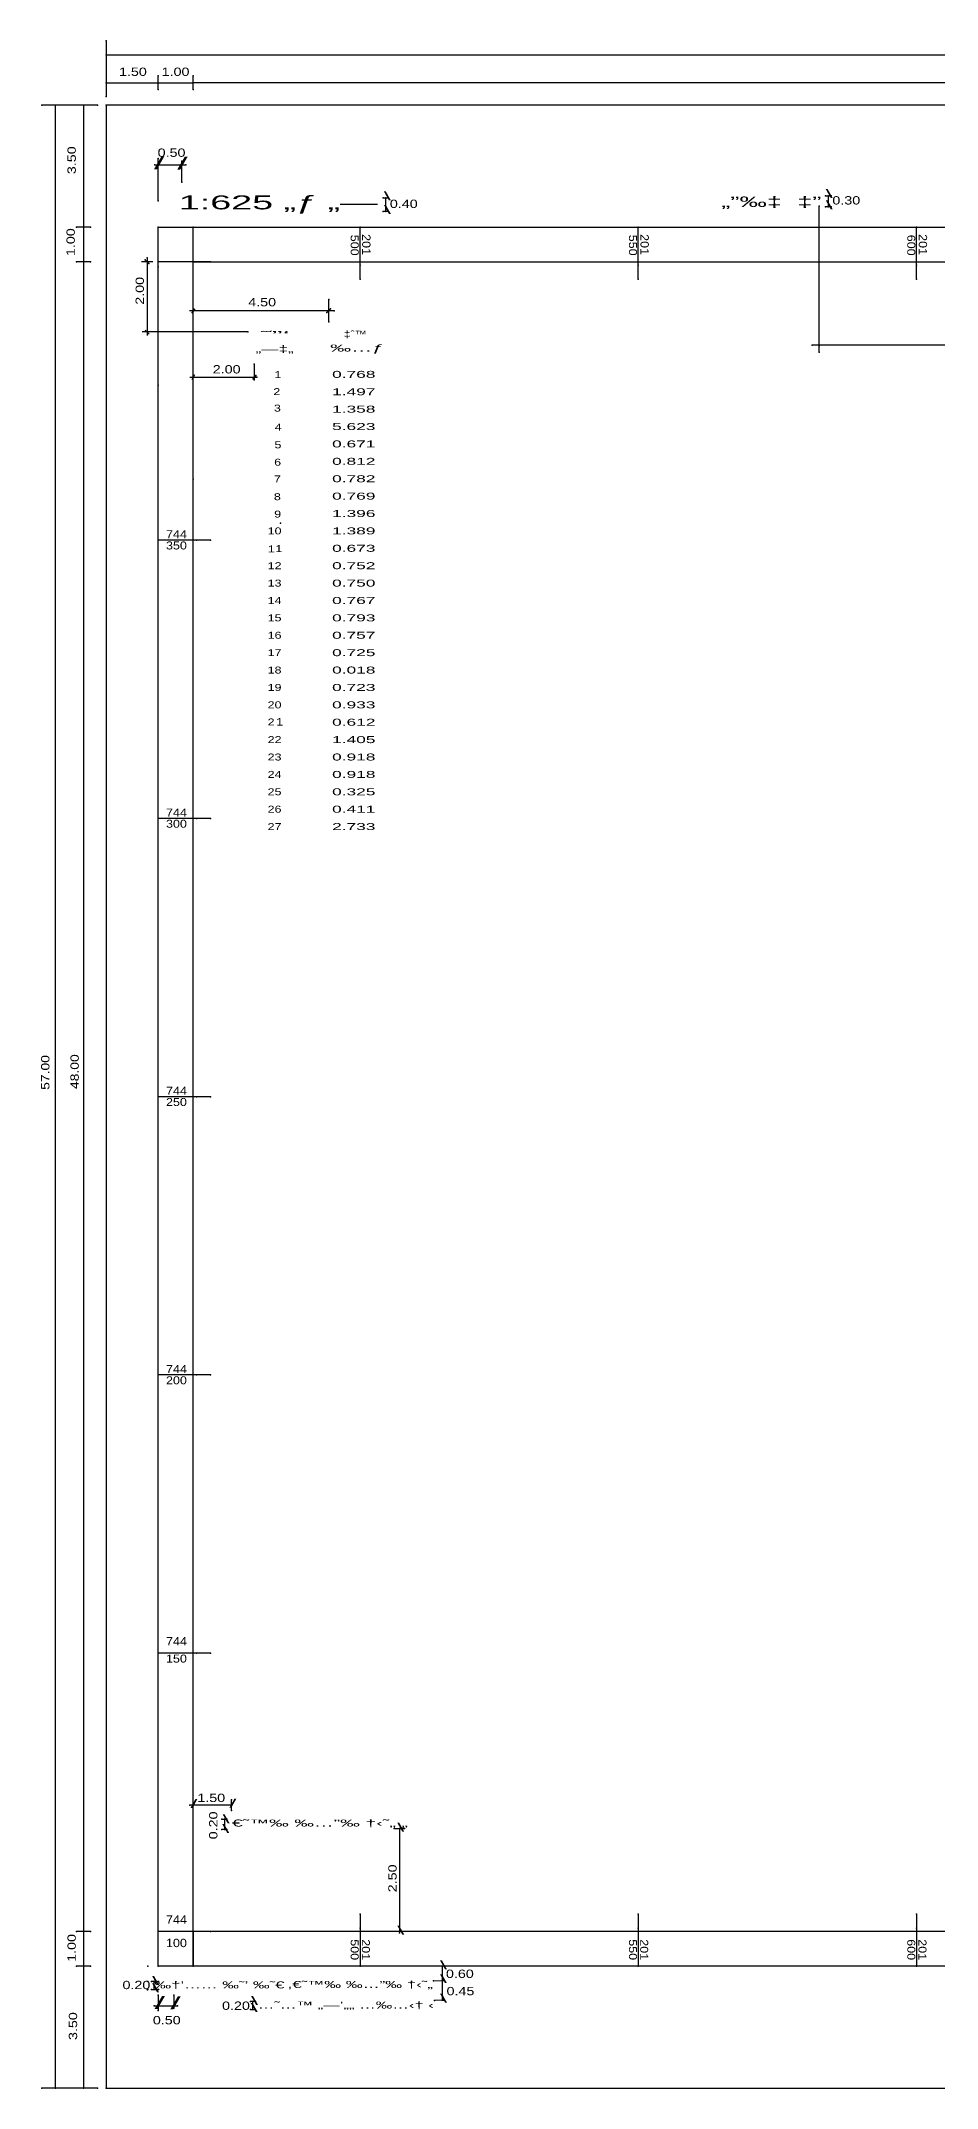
# Model space of a CAD drawing. Header units: feet. Extents: x 201443 to 201886, y 744072 to 744469.
# Drawn here: x 201442.7 to 201603.7, y 744071.9 to 744439.7 of the extents above; entities that cross this region are included whole.
import ezdxf
from ezdxf.enums import TextEntityAlignment as Align

# ---------------------------------------------------------------- set-up
doc = ezdxf.new("R2010")
doc.units = ezdxf.units.FT
doc.header["$LTSCALE"] = 6.25
doc.header["$MEASUREMENT"] = 0
doc.layers.get('0').update_dxf_attribs({"linetype": 'CONTINUOUS'})
doc.styles.get("Standard").update_dxf_attribs({"font": 'HEB.SHX'})

msp = doc.modelspace()

# ---------------------------------------------------------------- linework, layer by layer
for points in [[(201454.375, 744439.6875), (201454.375, 744429.6875)], [(201454.375, 744437.1875), (201885.625, 744437.1875)], [(201454.375, 744432.1875), (201463.75, 744432.188), (201470, 744432.188)], [(201463.75, 744430.9375), (201463.75, 744433.4375)], [(201470, 744430.9375), (201470, 744433.4375)], [(201885.625, 744432.1875), (201876.25, 744432.1875), (201870, 744432.188), (201470, 744432.188)], [(201452.812, 744428.125), (201442.812, 744428.125)], [(201445.312, 744071.875), (201445.312, 744428.125)], [(201450.312, 744428.125), (201450.312, 744406.25), (201450.312, 744400), (201450.312, 744100), (201450.312, 744093.75), (201450.312, 744071.875)], [(201454.375, 744071.875), (201885.625, 744071.875), (201885.625, 744428.125), (201454.375, 744428.125), (201454.375, 744071.875)], [(201463.102231704, 744417.4112240467), (201468.727231704, 744417.4112240467)], [(201463.75, 744410.9375), (201463.759448233, 744418.5394674506)], [(201467.978198233, 744414.3207174505), (201467.978198233, 744418.0707174505)], [(201504.1264792847, 744411.5208033774), (201505.1264792846, 744411.5208033774)], [(201505.1264792846, 744409.0208033774), (201504.1264792847, 744409.0208033774)], [(201504.6264792847, 744409.0208033774), (201504.6264792847, 744411.5208033774)], [(201582.5, 744383.75), (201582.5, 744410)], [(201583.6220201593, 744411.8709613343), (201584.6220201593, 744411.8709613343)], [(201584.6220201593, 744409.8709613844), (201583.6220201593, 744409.8709613844)], [(201584.1220201593, 744411.8709613343), (201584.1220201593, 744409.8709613343)], [(201451.562, 744406.25), (201449.062, 744406.25)], [(201463.75, 744406.25), (201876.25, 744406.25), (201876.25, 744093.75), (201463.75, 744093.75), (201463.75, 744406.25)], [(201463.75, 744399.0773414018), (201463.75, 744406.25), (201876.25, 744406.25), (201876.25, 744093.75), (201463.75, 744093.75), (201463.75, 744377.8218166339)], [(201470, 744400), (201470, 744406.25)], [(201470, 744391.5316279128), (201470, 744400), (201470, 744406.25)], [(201500, 744396.88), (201500, 744399.375), (201500, 744406.25)], [(201500, 744396.875), (201500, 744406.25)], [(201550, 744396.88), (201550, 744399.375), (201550, 744406.25)], [(201550, 744396.875), (201550, 744406.25)], [(201600, 744396.88), (201600, 744399.375), (201600, 744406.25)], [(201600, 744396.875), (201600, 744406.25)], [(201451.562, 744400), (201449.062, 744400)], [(201462.75, 744400), (201460.75, 744400)], [(201461.4225718879, 744400.3691968463), (201462.0531175688, 744399.7174024674)], [(201461.7364468584, 744400.7382077491), (201461.7364468584, 744386.7382077491)], [(201470, 744400), (201870, 744400), (201870, 744100), (201470, 744100), (201470, 744400), (201463.75, 744400)], [(201473.125, 744400), (201463.75, 744400)], [(201463.75, 744377.8218166339), (201463.75, 744399.0773414018)], [(201470, 744400), (201870, 744400), (201870, 744100), (201870, 744093.75)], [(201495.3773177763, 744391.2113341193), (201469.3773177763, 744391.2113341193)], [(201470.3243932651, 744391.5292355837), (201469.6938475842, 744390.7959669075)], [(201470, 744360.9237770453), (201470, 744391.5316279128)], [(201494.6931292852, 744391.5292355837), (201494.0625836043, 744390.8774412047)], [(201494.3773177763, 744389.2113341193), (201494.3773177763, 744393.2113341193)], [(201479.8381687833, 744387.4135648377), (201460.8381687833, 744387.4135648377)], [(201461.3854809655, 744387.7406807567), (201462.1272994136, 744387.0074120807)], [(201870, 744385), (201581.25, 744385)], [(201469.4393072519, 744379.2707275028), (201481.4393072519, 744379.2707275028)], [(201470.2873023427, 744379.7154624676), (201469.7680294291, 744378.8192451969)], [(201481.2662153746, 744379.5932510219), (201480.7840333833, 744378.9821937918)], [(201480.9935978424, 744381.5972524558), (201481.0065789177, 744378.8192451969)], [(201470, 744093.75), (201470, 744100), (201470, 744360.9237770453)], [(201473.12, 744350), (201470.625, 744350), (201463.75, 744350)], [(201473.125, 744350), (201463.75, 744350)], [(201473.12, 744300), (201470.625, 744300), (201463.75, 744300)], [(201473.125, 744300), (201463.75, 744300)], [(201473.12, 744250), (201470.625, 744250), (201463.75, 744250)], [(201473.125, 744250), (201463.75, 744250)], [(201473.12, 744200), (201470.625, 744200), (201463.75, 744200)], [(201473.125, 744200), (201463.75, 744200)], [(201473.12, 744150), (201470.625, 744150), (201463.75, 744150)], [(201473.125, 744150), (201463.75, 744150)], [(201476.9096310698, 744122.7004730931), (201469.4096310698, 744122.7004730931)], [(201476.9096310698, 744121.7629730931), (201476.9096310698, 744123.6379730931)], [(201475.6190945514, 744120.1788169999), (201475.6190945514, 744118.3038169999), (201476.0878445514, 744118.3038169999), (201475.1503445514, 744118.3038169999)], [(201475.1503445514, 744120.1788169999), (201476.0878445514, 744120.1788169999)], [(201506.1364875149, 744118.5112842702), (201508.0114875149, 744118.5112842702), (201507.0739875149, 744118.5112842702), (201507.0739875149, 744099.7612842702)], [(201500, 744103.125), (201500, 744093.75)], [(201500, 744103.12), (201500, 744100.625), (201500, 744093.75)], [(201550, 744103.125), (201550, 744093.75)], [(201550, 744103.12), (201550, 744100.625), (201550, 744093.75)], [(201600, 744103.125), (201600, 744093.75)], [(201600, 744103.12), (201600, 744100.625), (201600, 744093.75)], [(201451.562, 744100), (201449.062, 744100)], [(201470, 744100), (201463.75, 744100)], [(201473.125, 744100), (201463.75, 744100)], [(201470, 744100), (201470, 744093.75)], [(201870, 744100), (201470, 744100)], [(201451.562, 744093.75), (201449.062, 744093.75)], [(201514.7674253315, 744093.7505799871), (201514.7674253315, 744091.1724549871), (201514.7674253315, 744087.6568299871), (201515.0018003315, 744087.6568299871), (201513.3781599912, 744087.6225745062)], [(201463.4728684963, 744090.9969942318), (201462.5353684963, 744090.9969942318)], [(201462.5353684963, 744089.5907442318), (201463.4728684963, 744089.5907442318)], [(201463.0041184963, 744089.5907442318), (201463.0041184963, 744090.9969942318)], [(201463.75, 744088.59375), (201463.75, 744086.25), (201463.75, 744085.78125)], [(201466.5625, 744088.59375), (201466.5625, 744086.25)], [(201513.2094474566, 744091.1432333642), (201515.0018003315, 744091.1724549871)], [(201463.0001843903, 744086.6352670423), (201467.2189343903, 744086.6352670423)], [(201481.2367241019, 744087.4117988633), (201480.2992241019, 744087.4117988633)], [(201480.2992241019, 744086.0055488633), (201481.2367241019, 744086.0055488633)], [(201480.7679741019, 744086.0055488633), (201480.7679741019, 744087.4117988633)], [(201452.812, 744071.875), (201442.812, 744071.875)]]:
    msp.add_lwpolyline(points)
for p in [(201454.375, 744439.6875), (201454.375, 744437.1875), (201454.375, 744432.1875), (201463.75, 744433.4375), (201463.75, 744432.188), (201463.75, 744430.9375), (201470, 744433.4375), (201470, 744432.188), (201470, 744430.9375), (201442.812, 744428.125), (201445.312, 744428.125), (201450.312, 744428.125), (201452.812, 744428.125), (201454.375, 744429.6875), (201454.375, 744428.125), (201463.102231704, 744417.4112240467), (201463.759448233, 744418.5394674506), (201467.978198233, 744418.0707174505), (201468.727231704, 744417.4112240467), (201467.978198233, 744414.3207174505), (201463.75, 744410.9375), (201504.1264792847, 744411.5208033774), (201504.1264792847, 744409.0208033774), (201504.6264792847, 744411.5208033774), (201504.6264792847, 744409.0208033774), (201505.1264792846, 744411.5208033774), (201505.1264792846, 744409.0208033774), (201582.5, 744410), (201583.6220201593, 744411.8709613343), (201583.6220201593, 744409.8709613844), (201584.1220201593, 744411.8709613343), (201584.1220201593, 744409.8709613343), (201584.6220201593, 744411.8709613343), (201584.6220201593, 744409.8709613844), (201449.062, 744406.25), (201450.312, 744406.25), (201451.562, 744406.25), (201463.75, 744406.25), (201463.75, 744406.25), (201463.75, 744406.25), (201470, 744406.25), (201470, 744406.25), (201500, 744406.25), (201500, 744406.25), (201550, 744406.25), (201550, 744406.25), (201600, 744406.25), (201600, 744406.25), (201449.062, 744400), (201450.312, 744400), (201451.562, 744400), (201461.4225718879, 744400.3691968463), (201461.7364468584, 744400.7382077491), (201462.0531175688, 744399.7174024674), (201463.75, 744400), (201463.75, 744400), (201463.75, 744399.0773414018), (201470, 744400), (201470, 744400), (201470, 744400), (201473.125, 744400), (201500, 744399.375), (201550, 744399.375), (201600, 744399.375), (201500, 744396.88), (201500, 744396.875), (201550, 744396.88), (201550, 744396.875), (201600, 744396.88), (201600, 744396.875), (201470, 744391.5316279128), (201494.0625836043, 744390.8774412047), (201494.3773177763, 744393.2113341193), (201494.6931292852, 744391.5292355837), (201495.3773177763, 744391.2113341193), (201479.8381687833, 744387.4135648377), (201494.3773177763, 744389.2113341193), (201581.25, 744385), (201582.4675362496, 744384.9267084869), (201582.5, 744383.75), (201480.7840333833, 744378.9821937918), (201480.9935978424, 744381.5972524558), (201481.2662153746, 744379.5932510219), (201481.4393072519, 744379.2707275028), (201463.75, 744377.8218166339), (201481.0065789177, 744378.8192451969), (201470, 744360.9237770453), (201463.75, 744350), (201463.75, 744350), (201470.625, 744350), (201473.12, 744350), (201473.125, 744350), (201485.716329639, 744353.0277722107), (201463.75, 744300), (201463.75, 744300), (201470.625, 744300), (201473.12, 744300), (201473.125, 744300), (201463.75, 744250), (201463.75, 744250), (201470.625, 744250), (201473.12, 744250), (201473.125, 744250), (201463.75, 744200), (201463.75, 744200), (201470.625, 744200), (201473.12, 744200), (201473.125, 744200), (201463.75, 744150), (201463.75, 744150), (201470.625, 744150), (201473.12, 744150), (201473.125, 744150), (201469.4096310698, 744122.7004730931), (201476.9096310698, 744123.6379730931), (201476.9096310698, 744122.7004730931), (201476.9096310698, 744121.7629730931), (201475.1503445514, 744120.1788169999), (201475.1503445514, 744118.3038169999), (201475.6190945514, 744120.1788169999), (201475.6190945514, 744118.3038169999), (201476.0878445514, 744120.1788169999), (201476.0878445514, 744118.3038169999), (201506.1364875149, 744118.5112842702), (201507.0739875149, 744118.5112842702), (201508.0114875149, 744118.5112842702), (201500, 744103.125), (201500, 744103.12), (201550, 744103.125), (201550, 744103.12), (201600, 744103.125), (201600, 744103.12), (201449.062, 744100), (201450.312, 744100), (201451.562, 744100), (201463.75, 744100), (201463.75, 744100), (201470, 744100), (201470, 744100), (201473.125, 744100), (201500, 744100.625), (201507.0739875149, 744099.7612842702), (201550, 744100.625), (201600, 744100.625), (201449.062, 744093.75), (201450.312, 744093.75), (201451.562, 744093.75), (201461.875, 744093.75), (201463.75, 744093.75), (201463.75, 744093.75), (201470, 744093.75), (201470, 744093.75), (201500, 744093.75), (201500, 744093.75), (201514.7674253315, 744093.7505799871), (201550, 744093.75), (201550, 744093.75), (201600, 744093.75), (201600, 744093.75), (201461.8027624137, 744089.496214775), (201461.9015241476, 744090.9969942318), (201461.9015241476, 744089.5907442318), (201462.5353684963, 744090.9969942318), (201462.5353684963, 744089.5907442318), (201463.0041184963, 744090.9969942318), (201463.0041184963, 744089.5907442318), (201463.2451267577, 744090.9136175954), (201463.4728684963, 744090.9969942318), (201463.4728684963, 744089.5907442318), (201463.7006102348, 744089.5795914114), (201463.75, 744088.59375), (201463.7765241477, 744090.9969942318), (201463.7765241477, 744089.5907442318), (201466.5625, 744088.59375), (201513.2094474566, 744091.1432333642), (201514.7674253315, 744091.1724549871), (201515.0018003315, 744091.1724549871), (201463.0001843903, 744086.6352670423), (201463.75, 744086.25), (201463.75, 744085.78125), (201466.5625, 744086.25), (201467.2189343903, 744086.6352670423), (201480.2992241019, 744087.4117988633), (201480.2992241019, 744086.0055488633), (201480.7679741019, 744087.4117988633), (201480.7679741019, 744086.0055488633), (201481.2367241019, 744087.4117988633), (201481.2367241019, 744086.0055488633), (201513.3781599912, 744087.6225745062), (201514.7674253315, 744087.6568299871), (201515.0018003315, 744087.6568299871), (201442.812, 744071.875), (201445.312, 744071.875), (201450.312, 744071.875), (201452.812, 744071.875), (201454.375, 744071.875)]:
    msp.add_point(p)

# ---------------------------------------------------------------- texts
for s, height, width, p, p2 in [('1.50', 1.5, 1.333333333333333, (201456.6896713603, 744433.4010514475), (201461.6896713603, 744433.4010514475)), ('1.00', 1.5, 1.538461538470493, (201464.3532715072, 744433.4010514475), (201469.3532715072, 744433.4010514475)), ('0.50', 1.5, 1.333333333333333, (201463.6317098347, 744418.865100694), (201468.6317098347, 744418.865100694)), ('/', 2.1875, 1.714285714312324, (201462.9667238678, 744416.6516593817), (201464.8417238678, 744416.6516593817)), ('/', 2.1875, 1.714285714232496, (201467.1728511334, 744416.6181839402), (201469.0478511333, 744416.6181839402)), ('\\', 1.5, 1.666666666627862, (201504.2894253084, 744411.0592717524), (201505.5394253083, 744411.0592717524)), ('\\', 1.5, 1.666666666666667, (201583.6724559811, 744411.4836465153), (201584.9224559811, 744411.4836465153)), ('1:625 „ƒ „—', 2.5, 1.288182115528729, (201467.441943896, 744409.4290197333), (201503.191943896, 744409.4290197333)), ('\\', 1.5, 1.666666666627862, (201504.2894253084, 744408.6361374042), (201505.5394253083, 744408.6361374042)), ('0.40', 1.5, 1.333333333317811, (201505.3560904633, 744409.6746235534), (201510.3560904632, 744409.6746235534)), ('„”‰‡  ‡”', 1.875, 1.302957922243243, (201564.9061370602, 744409.8599132372), (201582.9061370602, 744409.8599132372)), ('\\', 1.5, 1.666666666666667, (201583.6724559811, 744409.4696818067), (201584.9224559811, 744409.4696818067)), ('0.30', 1.5, 1.333333333317811, (201584.8636873426, 744410.2990629157), (201589.8636873426, 744410.2990629157)), ('4.50', 1.5, 1.176470588235294, (201479.9160339691, 744392.0013500439), (201484.9160339691, 744392.0013500439)), (' ˜”‘', 1.25, 1.212918384354605, (201480.5331350209, 744386.2996446008), (201487.4081350209, 744386.2996446008)), ('‡ˆ™', 1.25, 1.130281048558371, (201497.0769210357, 744386.3829443748), (201501.2019210357, 744386.3829443748)), ('„—‡„', 1.25, 1.169917930824802, (201481.2157303915, 744383.7173516053), (201488.0907303915, 744383.7173516053)), ('‰…ƒ', 1.25, 1.283333333321692, (201494.6302967561, 744383.8839511535), (201504.255296756, 744383.8839511535)), ('2.00', 1.5, 1.333333333333333, (201473.5363953155, 744379.9431540358), (201478.5363953155, 744379.9431540358)), ('1', 1.25, 3, (201484.6255759273, 744379.1165105263), (201485.8755759273, 744379.1165105263)), ('    0.768', 1.25, 1.38461538460822, (201491.5180663177, 744379.1537352442), (201502.7680663176, 744379.1537352442)), ('2', 1.25, 1.5, (201484.4185742776, 744376.047272507), (201485.6685742776, 744376.047272507)), ('    1.497', 1.25, 1.384615384615385, (201491.5180663328, 744376.0287352442), (201502.7680663328, 744376.0287352442)), ('3', 1.25, 1.5, (201484.5220751024, 744373.0917099698), (201485.7720751024, 744373.0917099698)), ('    1.358', 1.25, 1.384615384615385, (201491.518066348, 744372.9037352442), (201502.768066348, 744372.9037352442)), ('4', 1.25, 1.5, (201484.6773263397, 744369.6814455041), (201485.9273263397, 744369.6814455041)), ('    0.671', 1.25, 1.459459459463235, (201491.5180663783, 744366.6537352442), (201502.7680663783, 744366.6537352442)), ('    5.623', 1.25, 1.3170731707283, (201491.5180663631, 744369.7787352442), (201502.7680663631, 744369.7787352442)), ('6', 1.25, 1.499999999965075, (201484.5738255148, 744363.3724562424), (201485.8238255148, 744363.3724562424)), ('5', 1.25, 1.5, (201484.6255759273, 744366.4985320024), (201485.8755759273, 744366.4985320024)), ('    0.812', 1.25, 1.459459459463235, (201491.5180663934, 744363.5287352442), (201502.7680663934, 744363.5287352442)), ('7', 1.25, 1.5, (201484.5220751024, 744360.3600559642), (201485.7720751024, 744360.3600559642)), ('    0.782', 1.25, 1.384615384604638, (201491.5180664086, 744360.4037352442), (201502.7680664085, 744360.4037352442)), ('8', 1.25, 1.5, (201484.5220751024, 744357.1771424627), (201485.7720751024, 744357.1771424627)), ('    0.769', 1.25, 1.384615384618967, (201491.5180664237, 744357.2787352442), (201502.7680664237, 744357.2787352442)), ('9', 1.25, 1.499999999965075, (201484.5738255148, 744354.0510667023), (201485.8238255148, 744354.0510667023)), ('    1.396', 1.25, 1.384615384604638, (201491.5180664389, 744354.1537352442), (201502.7680664388, 744354.1537352442)), ('350', 1.4375, 1.118012422360249, (201465.1375, 744348.3225), (201468.8875, 744348.3225)), ('744', 1.4375, 0.9782608695652174, (201465.1375, 744350.3354999998), (201468.8875, 744350.3354999998)), ('10', 1.25, 2, (201483.393066454, 744351.0287351836), (201485.893066454, 744351.0287351836)), ('    1.389', 1.25, 1.384615384615385, (201491.518066454, 744351.0287352442), (201502.768066454, 744351.0287352442)), ('12', 1.25, 1.5, (201483.3930664843, 744344.7787351836), (201485.8930664843, 744344.7787351836)), ('1', 1.25, 3, (201483.4353164416, 744347.7989151819), (201484.6853164416, 744347.7989151819)), ('1', 1.25, 3, (201484.7808271645, 744347.855752923), (201486.0308271645, 744347.855752923)), ('    0.673', 1.25, 1.384615384615385, (201491.5180664691, 744347.9037352442), (201502.7680664691, 744347.9037352442)), ('    0.752', 1.25, 1.384615384618967, (201491.5180664843, 744344.7787352442), (201502.7680664843, 744344.7787352442)), ('13', 1.25, 1.5, (201483.3930664994, 744341.6537351836), (201485.8930664994, 744341.6537351836)), ('    0.750', 1.25, 1.45945945945946, (201491.5180664994, 744341.6537352442), (201502.7680664994, 744341.6537352442)), ('14', 1.25, 1.5, (201483.3930665146, 744338.5287351836), (201485.8930665146, 744338.5287351836)), ('    0.767', 1.25, 1.384615384611803, (201491.5180665146, 744338.5287352442), (201502.7680665146, 744338.5287352442)), ('15', 1.25, 1.5, (201483.3930665298, 744335.4037351836), (201485.8930665298, 744335.4037351836)), ('    0.793', 1.25, 1.384615384615385, (201491.5180665298, 744335.4037352442), (201502.7680665298, 744335.4037352442)), ('16', 1.25, 1.5, (201483.3930665449, 744332.2787351836), (201485.8930665449, 744332.2787351836)), ('    0.757', 1.25, 1.384615384615385, (201491.5180665449, 744332.2787352442), (201502.7680665449, 744332.2787352442)), ('17', 1.25, 1.500000000017462, (201483.39306656, 744329.1537351836), (201485.8930665601, 744329.1537351836)), ('    0.725', 1.25, 1.384615384615385, (201491.5180665601, 744329.1537352442), (201502.7680665601, 744329.1537352442)), ('18', 1.25, 1.5, (201483.3930665752, 744326.0287351836), (201485.8930665752, 744326.0287351836)), ('19', 1.25, 1.5, (201483.3930665904, 744322.9037351836), (201485.8930665904, 744322.9037351836)), ('    0.018', 1.25, 1.542857142857143, (201491.5180665752, 744326.0287352442), (201502.7680665752, 744326.0287352442)), ('    0.723', 1.25, 1.384615384615385, (201491.5180665904, 744322.9037352442), (201502.7680665904, 744322.9037352442)), ('20', 1.25, 1.500000000017462, (201483.3930666055, 744319.7787351836), (201485.8930666055, 744319.7787351836)), ('    0.933', 1.25, 1.384615384618967, (201491.5180666055, 744319.7787352442), (201502.7680666055, 744319.7787352442)), ('2', 1.25, 1.5, (201483.3873347316, 744316.6975515449), (201484.6373347316, 744316.6975515449)), ('1', 1.375, 2.727272727336226, (201484.9405530079, 744316.6738221706), (201486.1905530079, 744316.6738221706)), ('    0.612', 1.25, 1.459459459459459, (201491.5180666207, 744316.6537352442), (201502.7680666207, 744316.6537352442)), ('22', 1.25, 1.2, (201483.3930666358, 744313.5287351836), (201485.8930666358, 744313.5287351836)), ('    1.405', 1.25, 1.459459459455684, (201491.5180666358, 744313.5287352442), (201502.7680666358, 744313.5287352442)), ('23', 1.25, 1.2, (201483.3930666509, 744310.4037351836), (201485.8930666509, 744310.4037351836)), ('    0.918', 1.25, 1.459459459463236, (201491.5180666509, 744310.4037352442), (201502.7680666509, 744310.4037352442)), ('24', 1.25, 1.2, (201483.3930666661, 744307.2787351836), (201485.8930666661, 744307.2787351836)), ('25', 1.25, 1.19999999998603, (201483.3930666813, 744304.1537351836), (201485.8930666812, 744304.1537351836)), ('    0.918', 1.25, 1.459459459459459, (201491.5180666661, 744307.2787352442), (201502.7680666661, 744307.2787352442)), ('    0.325', 1.25, 1.384615384615385, (201491.5180666813, 744304.1537352442), (201502.7680666813, 744304.1537352442)), ('744', 1.4375, 0.9782608695652174, (201465.1375, 744300.3354999998), (201468.8875, 744300.3354999998)), ('26', 1.25, 1.2, (201483.3930666964, 744301.0287351836), (201485.8930666964, 744301.0287351836)), ('    0.411', 1.25, 1.542857142857143, (201491.5180666964, 744301.0287352442), (201502.7680666964, 744301.0287352442)), ('300', 1.4375, 1.304347826086957, (201465.1375, 744298.3225), (201468.8875, 744298.3225)), ('27', 1.25, 1.199999999972061, (201483.3930667116, 744297.9037351836), (201485.8930667115, 744297.9037351836)), ('    2.733', 1.25, 1.317073170735115, (201491.5180667115, 744297.9037352442), (201502.7680667115, 744297.9037352442)), ('744', 1.4375, 0.9782608695652174, (201465.1375, 744250.3355), (201468.8875, 744250.3355)), ('250', 1.4375, 1.118012422360249, (201465.1375, 744248.3225), (201468.8875, 744248.3225)), ('200', 1.4375, 1.304347826086957, (201465.1375, 744198.3225), (201468.8875, 744198.3225)), ('744', 1.4375, 0.9782608695652174, (201465.1375, 744200.3354999998), (201468.8875, 744200.3354999998)), ('744', 1.5, 0.9375, (201465.1374999742, 744151.4), (201468.8874999742, 744151.4)), ('150', 1.4375, 1.304347826086957, (201465.1375, 744148.3225), (201468.8875, 744148.3225)), ('/', 1.5, 1.666666666666667, (201469.5313142204, 744122.2276986309), (201470.7813142204, 744122.2276986309)), ('1.50', 1.5, 1.333333333333333, (201470.7674253315, 744123.2649867667), (201475.7674253315, 744123.2649867667)), ('/', 1.5, 1.666666666666667, (201476.5313142204, 744122.2887155801), (201477.7813142204, 744122.2887155801)), ('\\', 1.5, 1.666666666589057, (201475.2535364426, 744117.7124443938), (201476.5035364425, 744117.7124443938)), ('\\', 1.5, 1.666666666666667, (201475.3090919981, 744119.4819359193), (201476.5590919981, 744119.4819359193)), ('€˜™‰ ‰…”‰ †‹˜„ „', 1.25, 1.242153619361925, (201476.9827307693, 744118.8688020606), (201508.6077307693, 744118.8688020606)), ('\\', 1.5, 1.666666666666667, (201506.697980887, 744117.9565121902), (201507.947980887, 744117.9565121902)), ('744', 1.5, 0.9375, (201465.1374999742, 744101.4), (201468.8874999742, 744101.4)), ('\\', 1.5, 1.666666666666667, (201506.697980887, 744099.468376597), (201507.947980887, 744099.468376597)), ('100', 1.5, 1.5, (201465.1374999742, 744097.2), (201468.8874999742, 744097.2)), ('\\', 1.5, 1.666666666666667, (201514.3646475537, 744093.2446477836), (201515.6146475537, 744093.2446477836)), ('\\', 1.5, 1.666666666666667, (201514.3646475537, 744090.7429528682), (201515.6146475537, 744090.7429528682)), ('0.60', 1.5, 1.333333333333333, (201515.4340919981, 744091.6582071055), (201520.4340919981, 744091.6582071055)), ('0.20', 1.5, 1.333333333341094, (201457.322980887, 744089.6446477837), (201462.322980887, 744089.6446477837)), ('\\', 1.5, 1.666666666666667, (201462.6424253315, 744090.4378681227), (201463.8924253315, 744090.4378681227)), ('\\', 1.5, 1.666666666666667, (201462.6424253315, 744089.0954952412), (201463.8924253315, 744089.0954952412)), ('/', 2.1875, 1.714285714285714, (201463.0626843903, 744086.0906695847), (201464.9376843903, 744086.0906695847)), ('‰†’…… ‰˜’ ‰˜€', 1.25, 1.340387982746733, (201463.0554895664, 744089.7770420258), (201486.4304895664, 744089.7770420258)), ('\\', 1.5, 1.666666666666667, (201480.4202031093, 744086.8378681226), (201481.6702031093, 744086.8378681226)), (',€˜™‰ ‰…”‰ †‹˜„', 1.25, 1.290029136267534, (201486.9873697573, 744089.8696909428), (201513.1123697573, 744089.8696909428)), ('\\', 1.5, 1.666666666666667, (201514.3646475537, 744087.2649867667), (201515.6146475537, 744087.2649867667)), ('0.45', 1.5, 1.176470588235294, (201515.5452031093, 744088.5463426989), (201520.5452031093, 744088.5463426989)), ('0.50', 1.5, 1.333333333333333, (201462.777962168, 744083.3225551776), (201467.777962168, 744083.3225551776)), ('/', 2.1875, 1.714285714312324, (201465.8960177236, 744086.0296526355), (201467.7710177236, 744086.0296526355)), ('0.20', 1.5, 1.333333333317811, (201475.211869776, 744085.9226138855), (201480.2118697759, 744085.9226138855)), ('\\', 1.5, 1.666666666666667, (201480.3646475537, 744085.5565121901), (201481.6146475537, 744085.5565121901)), ('…˜…™ „—’„„ …‰…‹† ‹', 1.25, 1.251332733537567, (201481.6223254709, 744086.1637342505), (201513.2473254709, 744086.1637342505))]:
    msp.add_text(s, height=height, dxfattribs=dict(width=width)).set_placement(p, p2, align=Align.FIT)
for s, height, rotation, width, p, p2 in [('3.50', 1.5, 90, 1.176470588235294, (201448.9314012346, 744415.7526496039), (201448.9314012346, 744420.7526496039)), ('1.00', 1.5, 90, 1.538461538461538, (201448.7514816173, 744401.0309556314), (201448.7514816173, 744406.0309556314)), ('500', 1.4375, 270, 1.304347826127449, (201498.3225, 744404.8625000002), (201498.3225, 744401.1125)), ('201', 1.5, 270, 1.25, (201500.3821999557, 744404.9774991462), (201500.3821999557, 744401.2274991462)), ('550', 1.4375, 270, 1.118012422394956, (201548.3225, 744404.8625000002), (201548.3225, 744401.1125)), ('201', 1.5, 270, 1.25, (201550.3821999557, 744404.9774991462), (201550.3821999557, 744401.2274991462)), ('600', 1.4375, 270, 1.304347826127449, (201598.3225, 744404.8625000002), (201598.3225, 744401.1125)), ('201', 1.5, 270, 1.25, (201600.3821999557, 744404.9774991462), (201600.3821999557, 744401.2274991462)), ('2.00', 1.5, 90, 1.333333333333333, (201461.1711169829, 744392.2882074777), (201461.1711169829, 744397.2882074777)), ('57.00', 1.5, 90, 1.190476190476191, (201444.1912220623, 744251.2226061611), (201444.1912220623, 744257.4726061611)), ('48.00', 1.5, 90, 1.190476190476191, (201449.4687102048, 744251.3699695187), (201449.4687102048, 744257.6199695187)), ('0.20', 1.5, 90, 1.333333333364378, (201474.3766196858, 744116.5700317633), (201474.3766196858, 744121.5700317634)), ('2.50', 1.5, 90, 1.176470588235294, (201506.572980887, 744107.0539698175), (201506.572980887, 744112.0539698175)), ('1.00', 1.5, 90, 1.538461538461538, (201448.9309459699, 744094.548966631), (201448.9309459699, 744099.548966631)), ('500', 1.4375, 270, 1.304347826046464, (201498.3225, 744098.6125), (201498.3225, 744094.8625000002)), ('201', 1.4375, 270, 1.304347826046464, (201500.3345, 744098.6125), (201500.3345, 744094.8625000002)), ('550', 1.4375, 270, 1.118012422325541, (201548.3225, 744098.6125), (201548.3225, 744094.8625000002)), ('201', 1.4375, 270, 1.304347826046464, (201550.3345, 744098.6125), (201550.3345, 744094.8625000002)), ('600', 1.4375, 270, 1.304347826046464, (201598.3225, 744098.6125), (201598.3225, 744094.8625000002)), ('201', 1.4375, 270, 1.304347826046464, (201600.3345, 744098.6125), (201600.3345, 744094.8625000002)), ('3.50', 1.5, 90, 1.176470588235294, (201449.1722227472, 744080.5042045324), (201449.1722227472, 744085.5042045324))]:
    msp.add_text(s, height=height, rotation=rotation, dxfattribs=dict(width=width)).set_placement(p, p2, align=Align.FIT)

doc.saveas('drawing.dxf')
